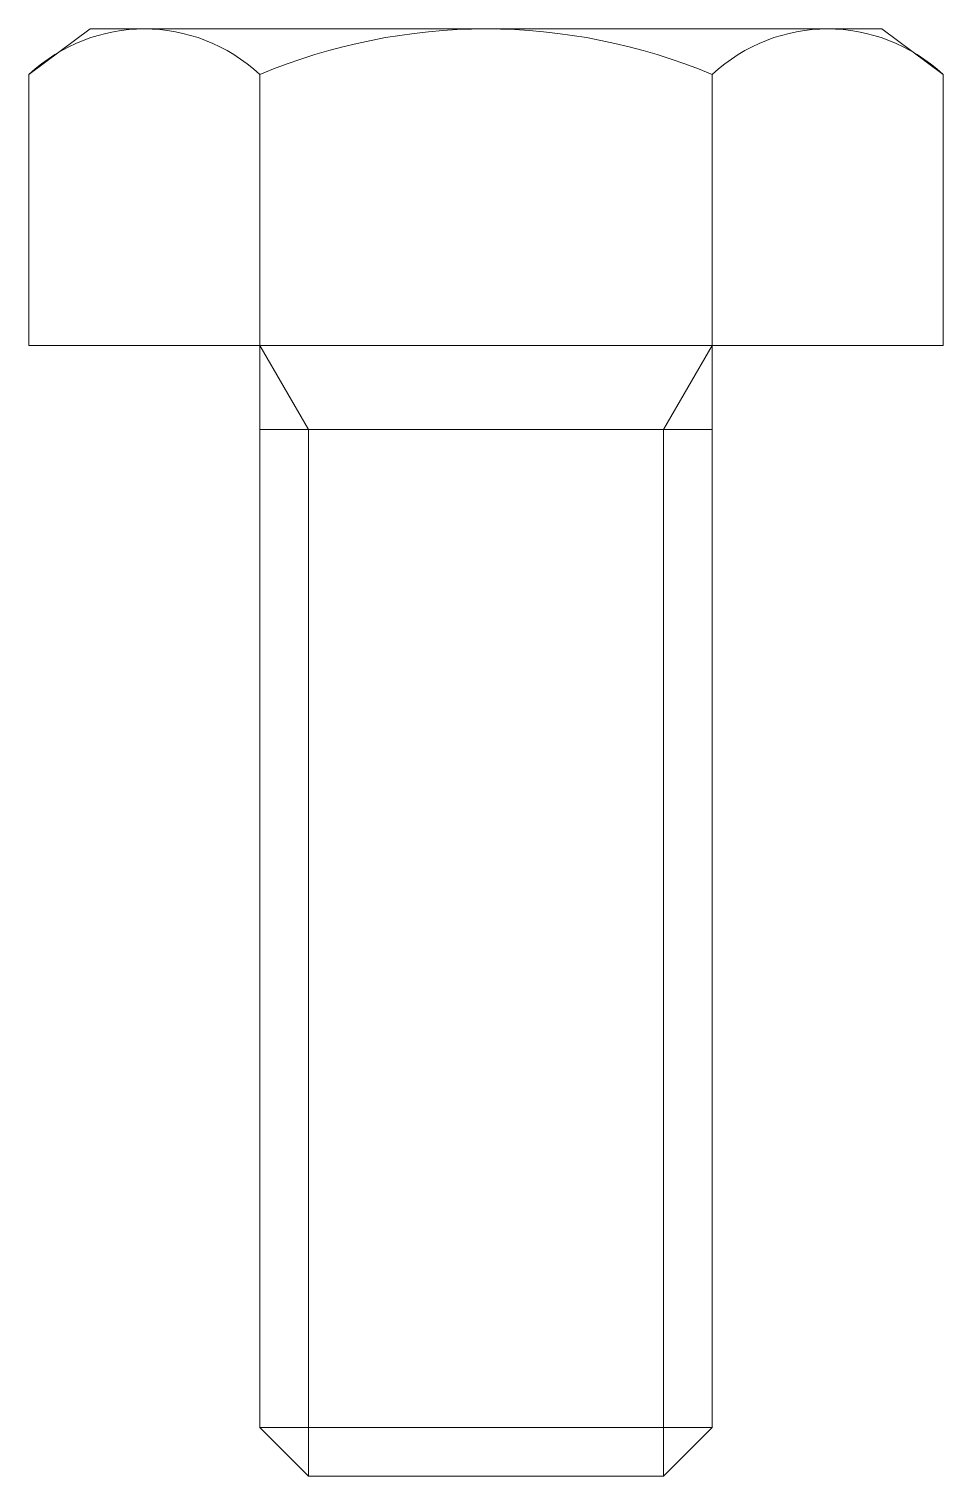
# Model space of a CAD drawing. Extents: x -4 to 4, y -10 to 2.8.
import ezdxf

# ---------------------------------------------------------------- set-up
doc = ezdxf.new("R2010")
doc.units = 0
doc.layers.add('outline', color=178, linetype='Continuous', lineweight=5, true_color=0x000000)

msp = doc.modelspace()

# ---------------------------------------------------------------- linework, layer by layer
at = {"layer": 'outline', "linetype": 'Continuous'}
for p, q in [((-3.5, 2.8), (-4.041452, 2.396874)), ((3.5, 2.8), (-3.5, 2.8)), ((4.041452, 2.396874), (3.5, 2.8)), ((-4.041452, 2.396874), (-4.041452, 0)), ((-2, 0), (-2, 2.396874)), ((2, 0), (2, 2.396874)), ((4.041452, 0), (4.041452, 2.396874)), ((-4.041452, 0), (-3.5, 0)), ((-3.5, 0), (3.5, 0)), ((-2, -9.5705), (-2, 0)), ((-1.5705, -0.743916), (-2, 0)), ((2, 0), (1.5705, -0.743916)), ((2, 0), (2, -9.5705)), ((3.5, 0), (4.041452, 0)), ((-2, -0.743916), (2, -0.743916)), ((-1.5705, -10), (-1.5705, -0.743916)), ((1.5705, -0.743916), (1.5705, -10)), ((-1.5705, -10), (-2, -9.5705)), ((2, -9.5705), (-2, -9.5705)), ((2, -9.5705), (1.5705, -10)), ((1.5705, -10), (-1.5705, -10))]:
    msp.add_line(p, q, dxfattribs=at)
for centre, radius, start, end in [((-3.020726, 1.306185), 1.493815, 46.897825, 133.102175), ((0, -2.362787), 5.162787, 67.207949, 112.792051), ((3.020726, 1.306185), 1.493815, 46.897825, 133.102175)]:
    msp.add_arc(centre, radius, start, end, dxfattribs=at)

doc.saveas('drawing.dxf')
